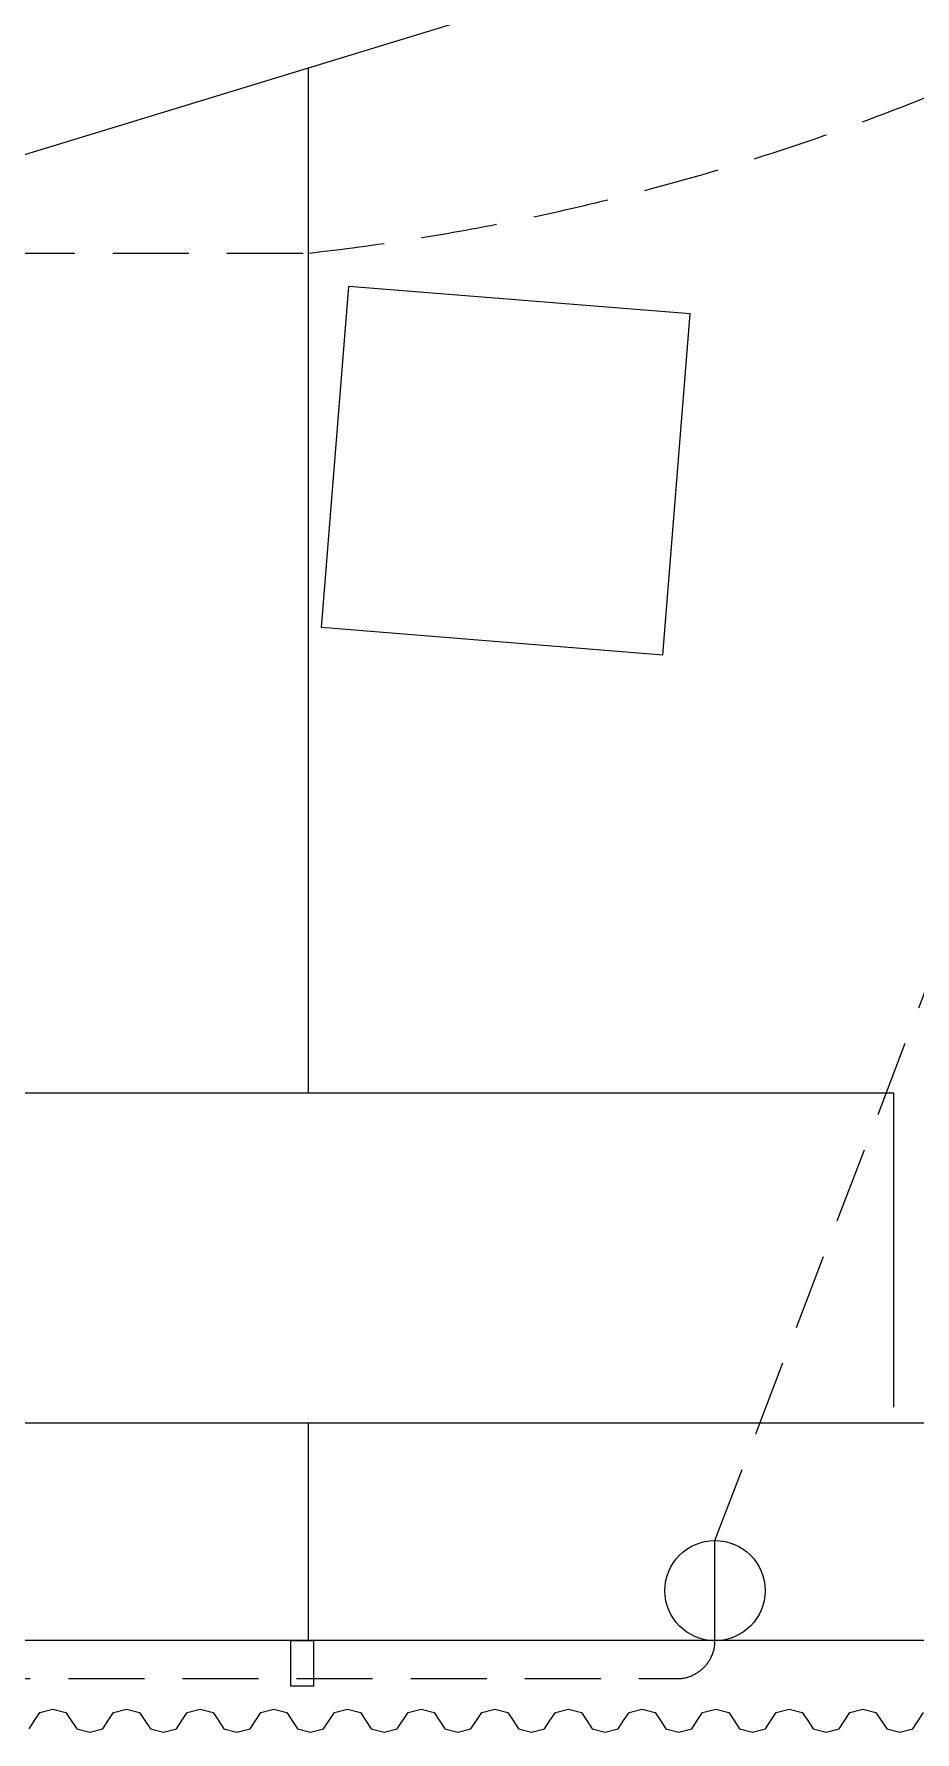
# Model space of a CAD drawing. Extents: x -28639 to -16277, y -1102 to 18050.
# Drawn here: x -21009 to -19851, y -1102 to 1131 of the extents above; entities that cross this region are included whole.
import ezdxf

# ---------------------------------------------------------------- set-up
doc = ezdxf.new("R2010")
doc.units = 0
doc.header["$LTSCALE"] = 5
doc.header["$MEASUREMENT"] = 0
doc.linetypes.add('HIDDEN', pattern=[0.375, 0.25, -0.125])
doc.layers.get('0').update_dxf_attribs({"color": 1, "linetype": 'CONTINUOUS', "lineweight": 13})
doc.layers.add('ArqElet', color=11, linetype='CONTINUOUS', lineweight=5)

msp = doc.modelspace()

# ---------------------------------------------------------------- linework, layer by layer
at = {"color": 4, "linetype": 'HIDDEN', "ltscale": 80}
for p, q in [((-21355.6, 842.7), (-20648.3, 842.7)), ((-20114.1, -850.3), (-19612.5, 461.6)), ((-21864.1, -1032), (-20164.1, -1032))]:
    msp.add_line(p, q, dxfattribs=at)
msp.add_line((-20114.1, -982), (-20114.1, -850.3))
msp.add_circle((-20114.1, -916.2), 65.9)
for centre, radius, start, end in [((-20994.4, 3923.1), 3099.7, 276.4106, 315.6215), ((-20164.1, -982), 50, 270, 0)]:
    msp.add_arc(centre, radius, start, end, dxfattribs=at)
at = {"layer": 'ArqElet'}
for p, q in [((-21101.5, 948.2), (-20323.8, 1185.9)), ((-20648.3, -262), (-20648.3, 1086.7)), ((-20648.3, -262), (-20648.3, 783.2)), ((-20631.4, 350.2), (-20595.4, 798.7)), ((-20146.9, 762.8), (-20595.4, 798.7)), ((-20182.8, 314.2), (-20146.9, 762.8)), ((-20182.8, 314.2), (-20631.4, 350.2)), ((-19878.9, -262), (-22378.4, -262)), ((-19878.9, -675), (-19878.9, -262)), ((-20648.3, -696), (-21848.3, -696)), ((-20648.3, -982), (-20648.3, -696)), ((-20648.3, -982), (-20648.3, -696)), ((-19448.3, -696), (-20648.3, -696)), ((-20648.3, -982), (-21848.3, -982)), ((-20671.8, -1042), (-20671.8, -982)), ((-20671.8, -982), (-20641.8, -982)), ((-19448.3, -982), (-20648.3, -982)), ((-20641.8, -982), (-20641.8, -1042)), ((-20641.8, -1042), (-20671.8, -1042)), ((-21015.7, -1097.8), (-21008.6, -1087.1)), ((-21008.6, -1087.1), (-21001.5, -1076.4)), ((-21001.5, -1076.4), (-20984.4, -1072)), ((-20984.4, -1072), (-20967.3, -1076.4)), ((-20967.3, -1076.4), (-20960.2, -1087.1)), ((-20960.2, -1087.1), (-20953.1, -1097.8)), ((-20918.9, -1097.8), (-20911.8, -1087.1)), ((-20911.8, -1087.1), (-20904.7, -1076.4)), ((-20904.7, -1076.4), (-20887.6, -1072)), ((-20887.6, -1072), (-20870.5, -1076.4)), ((-20870.5, -1076.4), (-20863.4, -1087.1)), ((-20863.4, -1087.1), (-20856.3, -1097.8)), ((-20822.1, -1097.8), (-20815, -1087.1)), ((-20815, -1087.1), (-20807.9, -1076.4)), ((-20807.9, -1076.4), (-20790.8, -1072)), ((-20790.8, -1072), (-20773.7, -1076.4)), ((-20773.7, -1076.4), (-20766.6, -1087.1)), ((-20766.6, -1087.1), (-20759.5, -1097.8)), ((-20725.3, -1097.8), (-20711.1, -1076.4)), ((-20711.1, -1076.4), (-20694, -1072)), ((-20694, -1072), (-20676.9, -1076.4)), ((-20676.9, -1076.4), (-20662.7, -1097.8)), ((-20628.5, -1097.8), (-20614.3, -1076.4)), ((-20614.3, -1076.4), (-20597.2, -1072)), ((-20597.2, -1072), (-20580.1, -1076.4)), ((-20580.1, -1076.4), (-20565.9, -1097.8)), ((-20531.7, -1097.8), (-20517.5, -1076.4)), ((-20517.5, -1076.4), (-20500.4, -1072)), ((-20500.4, -1072), (-20483.3, -1076.4)), ((-20483.3, -1076.4), (-20469.1, -1097.8)), ((-20434.9, -1097.8), (-20427.8, -1087.1)), ((-20427.8, -1087.1), (-20420.7, -1076.4)), ((-20420.7, -1076.4), (-20403.6, -1072)), ((-20403.6, -1072), (-20386.5, -1076.4)), ((-20386.5, -1076.4), (-20379.4, -1087.1)), ((-20379.4, -1087.1), (-20372.3, -1097.8)), ((-20338.1, -1097.8), (-20331, -1087.1)), ((-20331, -1087.1), (-20323.9, -1076.4)), ((-20323.9, -1076.4), (-20306.8, -1072)), ((-20306.8, -1072), (-20289.7, -1076.4)), ((-20289.7, -1076.4), (-20282.6, -1087.1)), ((-20282.6, -1087.1), (-20275.5, -1097.8)), ((-20241.3, -1097.8), (-20234.2, -1087.1)), ((-20234.2, -1087.1), (-20227.1, -1076.4)), ((-20227.1, -1076.4), (-20210, -1072)), ((-20210, -1072), (-20192.9, -1076.4)), ((-20192.9, -1076.4), (-20185.8, -1087.1)), ((-20185.8, -1087.1), (-20178.7, -1097.8)), ((-20144.5, -1097.8), (-20137.4, -1087.1)), ((-20137.4, -1087.1), (-20130.3, -1076.4)), ((-20130.3, -1076.4), (-20113.2, -1072)), ((-20113.2, -1072), (-20096.1, -1076.4)), ((-20096.1, -1076.4), (-20089, -1087.1)), ((-20089, -1087.1), (-20081.9, -1097.8)), ((-20047.7, -1097.8), (-20040.6, -1087.1)), ((-20040.6, -1087.1), (-20033.5, -1076.4)), ((-20033.5, -1076.4), (-20016.4, -1072)), ((-20016.4, -1072), (-19999.3, -1076.4)), ((-19999.3, -1076.4), (-19992.2, -1087.1)), ((-19992.2, -1087.1), (-19985.1, -1097.8)), ((-19950.9, -1097.8), (-19936.7, -1076.4)), ((-19936.7, -1076.4), (-19919.6, -1072)), ((-19919.6, -1072), (-19902.5, -1076.4)), ((-19902.5, -1076.4), (-19888.3, -1097.8)), ((-19854.1, -1097.8), (-19839.9, -1076.4)), ((-20953.1, -1097.8), (-20936, -1102.2)), ((-20936, -1102.2), (-20918.9, -1097.8)), ((-20856.3, -1097.8), (-20839.2, -1102.2)), ((-20839.2, -1102.2), (-20822.1, -1097.8)), ((-20759.5, -1097.8), (-20742.4, -1102.2)), ((-20742.4, -1102.2), (-20725.3, -1097.8)), ((-20662.7, -1097.8), (-20645.6, -1102.2)), ((-20645.6, -1102.2), (-20628.5, -1097.8)), ((-20565.9, -1097.8), (-20548.8, -1102.2)), ((-20548.8, -1102.2), (-20531.7, -1097.8)), ((-20469.1, -1097.8), (-20452, -1102.2)), ((-20452, -1102.2), (-20434.9, -1097.8)), ((-20372.3, -1097.8), (-20355.2, -1102.2)), ((-20355.2, -1102.2), (-20338.1, -1097.8)), ((-20275.5, -1097.8), (-20258.4, -1102.2)), ((-20258.4, -1102.2), (-20241.3, -1097.8)), ((-20178.7, -1097.8), (-20161.6, -1102.2)), ((-20161.6, -1102.2), (-20144.5, -1097.8)), ((-20081.9, -1097.8), (-20064.8, -1102.2)), ((-20064.8, -1102.2), (-20047.7, -1097.8)), ((-19985.1, -1097.8), (-19968, -1102.2)), ((-19968, -1102.2), (-19950.9, -1097.8)), ((-19888.3, -1097.8), (-19871.2, -1102.2)), ((-19871.2, -1102.2), (-19854.1, -1097.8))]:
    msp.add_line(p, q, dxfattribs=at)

doc.saveas('drawing.dxf')
